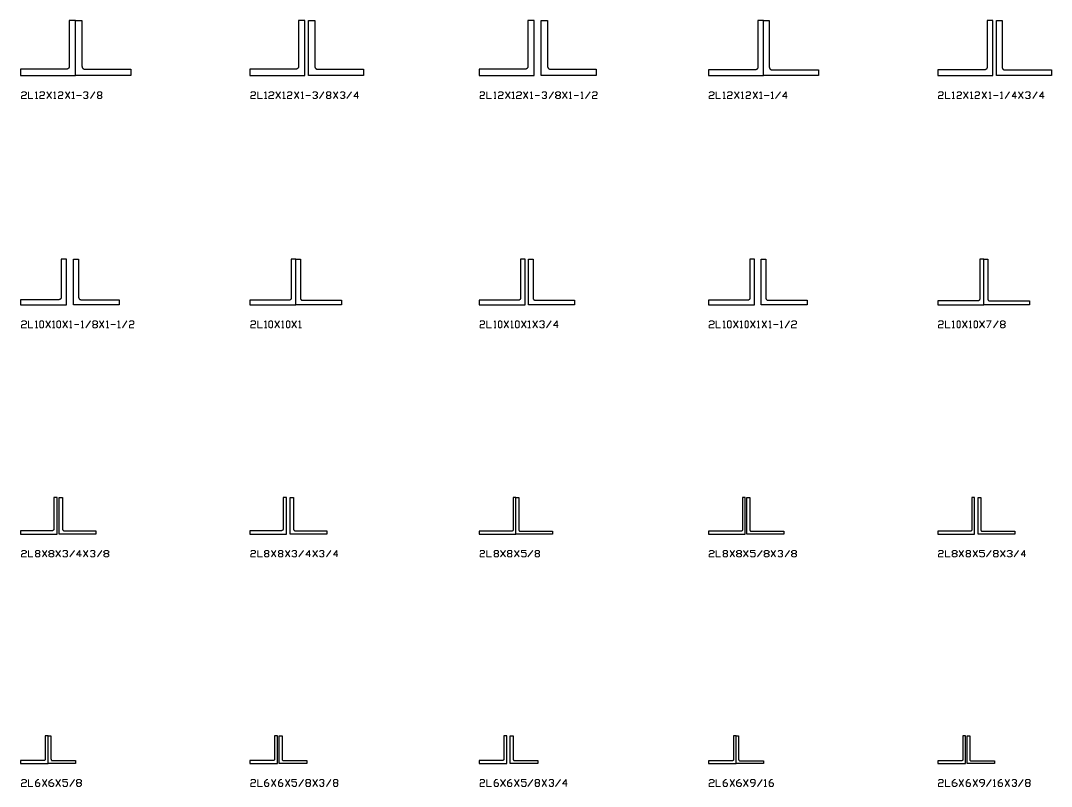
# Model space of a CAD drawing. Header units: inches. Extents: x 0 to 985, y -1555 to 12.
# Drawn here: x 0 to 224.8, y -155 to 12 of the extents above; entities that cross this region are included whole.
import ezdxf

# ---------------------------------------------------------------- set-up
doc = ezdxf.new("R2010")
doc.units = ezdxf.units.IN
doc.header["$MEASUREMENT"] = 0
doc.layers.add('AISC_STEEL', color=7, linetype='Continuous')

msp = doc.modelspace()

# ---------------------------------------------------------------- linework, layer by layer
at = {"color": 3, "lineweight": 0}
for points in [[(0.16, -3.76), (0.49, -3.54), (0.93, -3.54), (1.26, -3.76), (1.26, -3.97), (0.93, -4.3), (0.49, -4.3), (0.16, -4.52), (0.16, -4.96), (1.26, -4.96)], [(1.69, -3.54), (1.69, -4.96), (2.67, -4.96)], [(3.22, -3.76), (3.44, -3.54), (3.44, -4.96)], [(4.2, -3.76), (4.42, -3.54), (4.96, -3.54), (5.18, -3.76), (5.18, -3.97), (4.96, -4.3), (4.42, -4.3), (4.2, -4.52), (4.2, -4.96), (5.18, -4.96)], [(5.73, -4.96), (6.71, -3.54)], [(5.73, -3.54), (6.71, -4.96)], [(7.25, -3.76), (7.47, -3.54), (7.47, -4.96)], [(8.23, -3.76), (8.45, -3.54), (9, -3.54), (9.22, -3.76), (9.22, -3.97), (9, -4.3), (8.45, -4.3), (8.23, -4.52), (8.23, -4.96), (9.22, -4.96)], [(9.76, -4.96), (10.74, -3.54)], [(9.76, -3.54), (10.74, -4.96)], [(11.18, -3.76), (11.51, -3.54), (11.51, -4.96)], [(12.16, -4.3), (13.25, -4.3)], [(13.69, -3.76), (13.91, -3.54), (14.45, -3.54), (14.67, -3.76), (14.67, -3.97), (14.45, -4.3), (14.23, -4.3)], [(14.45, -4.3), (14.67, -4.52), (14.67, -4.74), (14.45, -4.96), (13.91, -4.96), (13.69, -4.74)], [(15.21, -4.96), (16.2, -3.54)], [(17.5, -4.3), (17.72, -4.52), (17.72, -4.74), (17.5, -4.96), (16.96, -4.96), (16.74, -4.74), (16.74, -4.52), (16.96, -4.3), (17.5, -4.3), (17.72, -3.97), (17.72, -3.76), (17.5, -3.54), (16.96, -3.54), (16.74, -3.76), (16.74, -3.97), (16.96, -4.3)], [(50.22, -3.76), (50.44, -3.54), (50.98, -3.54), (51.2, -3.76), (51.2, -3.97), (50.98, -4.3), (50.44, -4.3), (50.22, -4.52), (50.22, -4.96), (51.2, -4.96)], [(51.75, -3.54), (51.75, -4.96), (52.73, -4.96)], [(53.16, -3.76), (53.49, -3.54), (53.49, -4.96)], [(54.15, -3.76), (54.47, -3.54), (54.91, -3.54), (55.24, -3.76), (55.24, -3.97), (54.91, -4.3), (54.47, -4.3), (54.15, -4.52), (54.15, -4.96), (55.24, -4.96)], [(55.67, -4.96), (56.65, -3.54)], [(55.67, -3.54), (56.65, -4.96)], [(57.2, -3.76), (57.42, -3.54), (57.42, -4.96)], [(58.18, -3.76), (58.4, -3.54), (58.94, -3.54), (59.16, -3.76), (59.16, -3.97), (58.94, -4.3), (58.4, -4.3), (58.18, -4.52), (58.18, -4.96), (59.16, -4.96)], [(59.71, -4.96), (60.69, -3.54)], [(59.71, -3.54), (60.69, -4.96)], [(61.23, -3.76), (61.45, -3.54), (61.45, -4.96)], [(62.22, -4.3), (63.2, -4.3)], [(63.74, -3.76), (63.96, -3.54), (64.4, -3.54), (64.72, -3.76), (64.72, -3.97), (64.4, -4.3), (64.18, -4.3)], [(64.4, -4.3), (64.72, -4.52), (64.72, -4.74), (64.4, -4.96), (63.96, -4.96), (63.74, -4.74)], [(65.16, -4.96), (66.14, -3.54)], [(67.45, -4.3), (67.67, -4.52), (67.67, -4.74), (67.45, -4.96), (66.9, -4.96), (66.69, -4.74), (66.69, -4.52), (66.9, -4.3), (67.45, -4.3), (67.67, -3.97), (67.67, -3.76), (67.45, -3.54), (66.9, -3.54), (66.69, -3.76), (66.69, -3.97), (66.9, -4.3)], [(68.21, -4.96), (69.19, -3.54)], [(68.21, -3.54), (69.19, -4.96)], [(69.74, -3.76), (69.96, -3.54), (70.39, -3.54), (70.72, -3.76), (70.72, -3.97), (70.39, -4.3), (70.18, -4.3)], [(70.39, -4.3), (70.72, -4.52), (70.72, -4.74), (70.39, -4.96), (69.96, -4.96), (69.74, -4.74)], [(71.16, -4.96), (72.14, -3.54)], [(73.67, -4.52), (72.68, -4.52), (73.45, -3.54), (73.45, -4.96)], [(100.17, -3.76), (100.38, -3.54), (100.93, -3.54), (101.15, -3.76), (101.15, -3.97), (100.93, -4.3), (100.38, -4.3), (100.17, -4.52), (100.17, -4.96), (101.15, -4.96)], [(101.69, -3.54), (101.69, -4.96), (102.67, -4.96)], [(103.22, -3.76), (103.44, -3.54), (103.44, -4.96)], [(104.2, -3.76), (104.42, -3.54), (104.96, -3.54), (105.18, -3.76), (105.18, -3.97), (104.96, -4.3), (104.42, -4.3), (104.2, -4.52), (104.2, -4.96), (105.18, -4.96)], [(105.73, -4.96), (106.71, -3.54)], [(105.73, -3.54), (106.71, -4.96)], [(107.14, -3.76), (107.47, -3.54), (107.47, -4.96)], [(108.13, -3.76), (108.45, -3.54), (108.89, -3.54), (109.22, -3.76), (109.22, -3.97), (108.89, -4.3), (108.45, -4.3), (108.13, -4.52), (108.13, -4.96), (109.22, -4.96)], [(109.65, -4.96), (110.63, -3.54)], [(109.65, -3.54), (110.63, -4.96)], [(111.18, -3.76), (111.4, -3.54), (111.4, -4.96)], [(112.16, -4.3), (113.14, -4.3)], [(113.69, -3.76), (113.91, -3.54), (114.45, -3.54), (114.67, -3.76), (114.67, -3.97), (114.45, -4.3), (114.12, -4.3)], [(114.45, -4.3), (114.67, -4.52), (114.67, -4.74), (114.45, -4.96), (113.91, -4.96), (113.69, -4.74)], [(115.21, -4.96), (116.2, -3.54)], [(117.4, -4.3), (117.72, -4.52), (117.72, -4.74), (117.4, -4.96), (116.96, -4.96), (116.63, -4.74), (116.63, -4.52), (116.96, -4.3), (117.4, -4.3), (117.72, -3.97), (117.72, -3.76), (117.4, -3.54), (116.96, -3.54), (116.63, -3.76), (116.63, -3.97), (116.96, -4.3)], [(118.16, -4.96), (119.14, -3.54)], [(118.16, -3.54), (119.14, -4.96)], [(119.69, -3.76), (119.9, -3.54), (119.9, -4.96)], [(120.67, -4.3), (121.65, -4.3)], [(122.19, -3.76), (122.41, -3.54), (122.41, -4.96)], [(123.17, -4.96), (124.16, -3.54)], [(124.7, -3.76), (124.92, -3.54), (125.46, -3.54), (125.68, -3.76), (125.68, -3.97), (125.46, -4.3), (124.92, -4.3), (124.7, -4.52), (124.7, -4.96), (125.68, -4.96)], [(150.11, -3.76), (150.44, -3.54), (150.87, -3.54), (151.2, -3.76), (151.2, -3.97), (150.87, -4.3), (150.44, -4.3), (150.11, -4.52), (150.11, -4.96), (151.2, -4.96)], [(151.64, -3.54), (151.64, -4.96), (152.62, -4.96)], [(153.16, -3.76), (153.38, -3.54), (153.38, -4.96)], [(154.15, -3.76), (154.36, -3.54), (154.91, -3.54), (155.13, -3.76), (155.13, -3.97), (154.91, -4.3), (154.36, -4.3), (154.15, -4.52), (154.15, -4.96), (155.13, -4.96)], [(155.67, -4.96), (156.65, -3.54)], [(155.67, -3.54), (156.65, -4.96)], [(157.2, -3.76), (157.42, -3.54), (157.42, -4.96)], [(158.18, -3.76), (158.4, -3.54), (158.94, -3.54), (159.16, -3.76), (159.16, -3.97), (158.94, -4.3), (158.4, -4.3), (158.18, -4.52), (158.18, -4.96), (159.16, -4.96)], [(159.71, -4.96), (160.69, -3.54)], [(159.71, -3.54), (160.69, -4.96)], [(161.12, -3.76), (161.45, -3.54), (161.45, -4.96)], [(162.11, -4.3), (163.2, -4.3)], [(163.63, -3.76), (163.96, -3.54), (163.96, -4.96)], [(164.61, -4.96), (165.7, -3.54)], [(167.12, -4.52), (166.14, -4.52), (166.9, -3.54), (166.9, -4.96)], [(200.17, -3.76), (200.38, -3.54), (200.93, -3.54), (201.15, -3.76), (201.15, -3.97), (200.93, -4.3), (200.38, -4.3), (200.17, -4.52), (200.17, -4.96), (201.15, -4.96)], [(201.69, -3.54), (201.69, -4.96), (202.67, -4.96)], [(203.11, -3.76), (203.44, -3.54), (203.44, -4.96)], [(204.2, -3.76), (204.42, -3.54), (204.85, -3.54), (205.18, -3.76), (205.18, -3.97), (204.85, -4.3), (204.42, -4.3), (204.2, -4.52), (204.2, -4.96), (205.18, -4.96)], [(205.62, -4.96), (206.6, -3.54)], [(205.62, -3.54), (206.6, -4.96)], [(207.14, -3.76), (207.36, -3.54), (207.36, -4.96)], [(208.13, -3.76), (208.34, -3.54), (208.89, -3.54), (209.11, -3.76), (209.11, -3.97), (208.89, -4.3), (208.34, -4.3), (208.13, -4.52), (208.13, -4.96), (209.11, -4.96)], [(209.65, -4.96), (210.63, -3.54)], [(209.65, -3.54), (210.63, -4.96)], [(211.18, -3.76), (211.4, -3.54), (211.4, -4.96)], [(212.16, -4.3), (213.14, -4.3)], [(213.69, -3.76), (213.91, -3.54), (213.91, -4.96)], [(214.67, -4.96), (215.65, -3.54)], [(217.18, -4.52), (216.2, -4.52), (216.85, -3.54), (216.85, -4.96)], [(217.61, -4.96), (218.59, -3.54)], [(217.61, -3.54), (218.59, -4.96)], [(219.14, -3.76), (219.36, -3.54), (219.9, -3.54), (220.12, -3.76), (220.12, -3.97), (219.9, -4.3), (219.69, -4.3)], [(219.9, -4.3), (220.12, -4.52), (220.12, -4.74), (219.9, -4.96), (219.36, -4.96), (219.14, -4.74)], [(220.67, -4.96), (221.65, -3.54)], [(223.17, -4.52), (222.19, -4.52), (222.85, -3.54), (222.85, -4.96)], [(3.22, -4.96), (3.76, -4.96)], [(7.25, -4.96), (7.69, -4.96)], [(11.18, -4.96), (11.72, -4.96)], [(53.16, -4.96), (53.71, -4.96)], [(57.2, -4.96), (57.74, -4.96)], [(61.23, -4.96), (61.67, -4.96)], [(103.22, -4.96), (103.65, -4.96)], [(107.14, -4.96), (107.69, -4.96)], [(111.18, -4.96), (111.72, -4.96)], [(119.69, -4.96), (120.12, -4.96)], [(122.19, -4.96), (122.63, -4.96)], [(153.16, -4.96), (153.71, -4.96)], [(157.2, -4.96), (157.64, -4.96)], [(161.12, -4.96), (161.67, -4.96)], [(163.63, -4.96), (164.18, -4.96)], [(203.11, -4.96), (203.65, -4.96)], [(207.14, -4.96), (207.69, -4.96)], [(211.18, -4.96), (211.62, -4.96)], [(213.69, -4.96), (214.12, -4.96)], [(0.16, -53.7), (0.49, -53.48), (0.93, -53.48), (1.26, -53.7), (1.26, -54.03), (0.93, -54.25), (0.49, -54.25), (0.16, -54.47), (0.16, -55.01), (1.26, -55.01)], [(1.69, -53.48), (1.69, -55.01), (2.67, -55.01)], [(3.22, -53.7), (3.44, -53.48), (3.44, -55.01)], [(5.51, -55.01), (6.49, -53.48)], [(5.51, -53.48), (6.49, -55.01)], [(6.93, -53.7), (7.25, -53.48), (7.25, -55.01)], [(9.22, -55.01), (10.2, -53.48)], [(9.22, -53.48), (10.2, -55.01)], [(10.74, -53.7), (10.96, -53.48), (10.96, -55.01)], [(13.25, -53.7), (13.47, -53.48), (13.47, -55.01)], [(14.23, -55.01), (15.21, -53.48)], [(16.41, -54.25), (16.74, -54.47), (16.74, -54.79), (16.41, -55.01), (15.98, -55.01), (15.76, -54.79), (15.76, -54.47), (15.98, -54.25), (16.41, -54.25), (16.74, -54.03), (16.74, -53.7), (16.41, -53.48), (15.98, -53.48), (15.76, -53.7), (15.76, -54.03), (15.98, -54.25)], [(17.18, -55.01), (18.16, -53.48)], [(17.18, -53.48), (18.16, -55.01)], [(18.7, -53.7), (18.92, -53.48), (18.92, -55.01)], [(21.21, -53.7), (21.43, -53.48), (21.43, -55.01)], [(22.19, -55.01), (23.17, -53.48)], [(23.72, -53.7), (23.94, -53.48), (24.48, -53.48), (24.7, -53.7), (24.7, -54.03), (24.48, -54.25), (23.94, -54.25), (23.72, -54.47), (23.72, -55.01), (24.7, -55.01)], [(50.22, -53.7), (50.44, -53.48), (50.98, -53.48), (51.2, -53.7), (51.2, -54.03), (50.98, -54.25), (50.44, -54.25), (50.22, -54.47), (50.22, -55.01), (51.2, -55.01)], [(51.75, -53.48), (51.75, -55.01), (52.73, -55.01)], [(53.16, -53.7), (53.49, -53.48), (53.49, -55.01)], [(55.45, -55.01), (56.44, -53.48)], [(55.45, -53.48), (56.44, -55.01)], [(56.98, -53.7), (57.2, -53.48), (57.2, -55.01)], [(59.16, -55.01), (60.14, -53.48)], [(59.16, -53.48), (60.14, -55.01)], [(60.69, -53.7), (60.91, -53.48), (60.91, -55.01)], [(100.17, -53.7), (100.38, -53.48), (100.93, -53.48), (101.15, -53.7), (101.15, -54.03), (100.93, -54.25), (100.38, -54.25), (100.17, -54.47), (100.17, -55.01), (101.15, -55.01)], [(101.69, -53.48), (101.69, -55.01), (102.67, -55.01)], [(103.22, -53.7), (103.44, -53.48), (103.44, -55.01)], [(105.4, -55.01), (106.38, -53.48)], [(105.4, -53.48), (106.38, -55.01)], [(106.93, -53.7), (107.14, -53.48), (107.14, -55.01)], [(109.22, -55.01), (110.2, -53.48)], [(109.22, -53.48), (110.2, -55.01)], [(110.63, -53.7), (110.96, -53.48), (110.96, -55.01)], [(111.72, -55.01), (112.71, -53.48)], [(111.72, -53.48), (112.71, -55.01)], [(113.14, -53.7), (113.47, -53.48), (113.91, -53.48), (114.12, -53.7), (114.12, -54.03), (113.91, -54.25), (113.69, -54.25)], [(114.67, -55.01), (115.65, -53.48)], [(117.18, -54.47), (116.2, -54.47), (116.96, -53.48), (116.96, -55.01)], [(150.11, -53.7), (150.44, -53.48), (150.87, -53.48), (151.2, -53.7), (151.2, -54.03), (150.87, -54.25), (150.44, -54.25), (150.11, -54.47), (150.11, -55.01), (151.2, -55.01)], [(151.64, -53.48), (151.64, -55.01), (152.62, -55.01)], [(153.16, -53.7), (153.38, -53.48), (153.38, -55.01)], [(155.45, -55.01), (156.44, -53.48)], [(155.45, -53.48), (156.44, -55.01)], [(156.87, -53.7), (157.2, -53.48), (157.2, -55.01)], [(159.16, -55.01), (160.14, -53.48)], [(159.16, -53.48), (160.14, -55.01)], [(160.69, -53.7), (160.91, -53.48), (160.91, -55.01)], [(161.67, -55.01), (162.65, -53.48)], [(161.67, -53.48), (162.65, -55.01)], [(163.2, -53.7), (163.41, -53.48), (163.41, -55.01)], [(165.7, -53.7), (165.92, -53.48), (165.92, -55.01)], [(166.69, -55.01), (167.67, -53.48)], [(168.1, -53.7), (168.43, -53.48), (168.87, -53.48), (169.19, -53.7), (169.19, -54.03), (168.87, -54.25), (168.43, -54.25), (168.1, -54.47), (168.1, -55.01), (169.19, -55.01)], [(200.17, -53.7), (200.38, -53.48), (200.93, -53.48), (201.15, -53.7), (201.15, -54.03), (200.93, -54.25), (200.38, -54.25), (200.17, -54.47), (200.17, -55.01), (201.15, -55.01)], [(201.69, -53.48), (201.69, -55.01), (202.67, -55.01)], [(203.11, -53.7), (203.44, -53.48), (203.44, -55.01)], [(205.4, -55.01), (206.38, -53.48)], [(205.4, -53.48), (206.38, -55.01)], [(206.93, -53.7), (207.14, -53.48), (207.14, -55.01)], [(209.11, -55.01), (210.2, -53.48)], [(209.11, -53.48), (210.2, -55.01)], [(210.63, -53.48), (211.62, -53.48), (210.85, -55.01)], [(212.16, -55.01), (213.14, -53.48)], [(214.34, -54.25), (214.67, -54.47), (214.67, -54.79), (214.34, -55.01), (213.91, -55.01), (213.69, -54.79), (213.69, -54.47), (213.91, -54.25), (214.34, -54.25), (214.67, -54.03), (214.67, -53.7), (214.34, -53.48), (213.91, -53.48), (213.69, -53.7), (213.69, -54.03), (213.91, -54.25)], [(3.22, -55.01), (3.76, -55.01)], [(6.93, -55.01), (7.47, -55.01)], [(10.74, -55.01), (11.18, -55.01)], [(11.72, -54.25), (12.71, -54.25)], [(13.25, -55.01), (13.69, -55.01)], [(18.7, -55.01), (19.25, -55.01)], [(19.69, -54.25), (20.67, -54.25)], [(21.21, -55.01), (21.76, -55.01)], [(53.16, -55.01), (53.71, -55.01)], [(56.98, -55.01), (57.42, -55.01)], [(60.69, -55.01), (61.23, -55.01)], [(103.22, -55.01), (103.65, -55.01)], [(106.93, -55.01), (107.47, -55.01)], [(110.63, -55.01), (111.18, -55.01)], [(113.91, -54.25), (114.12, -54.47), (114.12, -54.79), (113.91, -55.01), (113.47, -55.01), (113.14, -54.79)], [(153.16, -55.01), (153.71, -55.01)], [(156.87, -55.01), (157.42, -55.01)], [(160.69, -55.01), (161.12, -55.01)], [(163.2, -55.01), (163.63, -55.01)], [(164.18, -54.25), (165.16, -54.25)], [(165.7, -55.01), (166.14, -55.01)], [(203.11, -55.01), (203.65, -55.01)], [(206.93, -55.01), (207.36, -55.01)], [(0.16, -103.76), (0.49, -103.54), (0.93, -103.54), (1.26, -103.76), (1.26, -103.97), (0.93, -104.19), (0.49, -104.19), (0.16, -104.52), (0.16, -104.96), (1.26, -104.96)], [(1.69, -103.54), (1.69, -104.96), (2.67, -104.96)], [(3.98, -104.19), (4.2, -104.52), (4.2, -104.74), (3.98, -104.96), (3.44, -104.96), (3.22, -104.74), (3.22, -104.52), (3.44, -104.19), (3.98, -104.19), (4.2, -103.97), (4.2, -103.76), (3.98, -103.54), (3.44, -103.54), (3.22, -103.76), (3.22, -103.97), (3.44, -104.19)], [(4.75, -104.96), (5.73, -103.54)], [(4.75, -103.54), (5.73, -104.96)], [(6.93, -104.19), (7.25, -104.52), (7.25, -104.74), (6.93, -104.96), (6.49, -104.96), (6.16, -104.74), (6.16, -104.52), (6.49, -104.19), (6.93, -104.19), (7.25, -103.97), (7.25, -103.76), (6.93, -103.54), (6.49, -103.54), (6.16, -103.76), (6.16, -103.97), (6.49, -104.19)], [(7.69, -104.96), (8.67, -103.54)], [(7.69, -103.54), (8.67, -104.96)], [(9.22, -103.76), (9.43, -103.54), (9.98, -103.54), (10.2, -103.76), (10.2, -103.97), (9.98, -104.19), (9.76, -104.19)], [(9.98, -104.19), (10.2, -104.52), (10.2, -104.74), (9.98, -104.96), (9.43, -104.96), (9.22, -104.74)], [(10.74, -104.96), (11.72, -103.54)], [(13.25, -104.52), (12.16, -104.52), (12.92, -103.54), (12.92, -104.96)], [(13.69, -104.96), (14.67, -103.54)], [(13.69, -103.54), (14.67, -104.96)], [(15.21, -103.76), (15.43, -103.54), (15.98, -103.54), (16.2, -103.76), (16.2, -103.97), (15.98, -104.19), (15.76, -104.19)], [(15.98, -104.19), (16.2, -104.52), (16.2, -104.74), (15.98, -104.96), (15.43, -104.96), (15.21, -104.74)], [(16.74, -104.96), (17.72, -103.54)], [(18.92, -104.19), (19.25, -104.52), (19.25, -104.74), (18.92, -104.96), (18.49, -104.96), (18.16, -104.74), (18.16, -104.52), (18.49, -104.19), (18.92, -104.19), (19.25, -103.97), (19.25, -103.76), (18.92, -103.54), (18.49, -103.54), (18.16, -103.76), (18.16, -103.97), (18.49, -104.19)], [(50.22, -103.76), (50.44, -103.54), (50.98, -103.54), (51.2, -103.76), (51.2, -103.97), (50.98, -104.19), (50.44, -104.19), (50.22, -104.52), (50.22, -104.96), (51.2, -104.96)], [(51.75, -103.54), (51.75, -104.96), (52.73, -104.96)], [(53.93, -104.19), (54.15, -104.52), (54.15, -104.74), (53.93, -104.96), (53.49, -104.96), (53.16, -104.74), (53.16, -104.52), (53.49, -104.19), (53.93, -104.19), (54.15, -103.97), (54.15, -103.76), (53.93, -103.54), (53.49, -103.54), (53.16, -103.76), (53.16, -103.97), (53.49, -104.19)], [(54.69, -104.96), (55.67, -103.54)], [(54.69, -103.54), (55.67, -104.96)], [(56.98, -104.19), (57.2, -104.52), (57.2, -104.74), (56.98, -104.96), (56.44, -104.96), (56.22, -104.74), (56.22, -104.52), (56.44, -104.19), (56.98, -104.19), (57.2, -103.97), (57.2, -103.76), (56.98, -103.54), (56.44, -103.54), (56.22, -103.76), (56.22, -103.97), (56.44, -104.19)], [(57.74, -104.96), (58.73, -103.54)], [(57.74, -103.54), (58.73, -104.96)], [(59.16, -103.76), (59.49, -103.54), (59.93, -103.54), (60.14, -103.76), (60.14, -103.97), (59.93, -104.19), (59.71, -104.19)], [(59.93, -104.19), (60.14, -104.52), (60.14, -104.74), (59.93, -104.96), (59.49, -104.96), (59.16, -104.74)], [(60.69, -104.96), (61.67, -103.54)], [(63.2, -104.52), (62.22, -104.52), (62.98, -103.54), (62.98, -104.96)], [(63.74, -104.96), (64.72, -103.54)], [(63.74, -103.54), (64.72, -104.96)], [(65.16, -103.76), (65.49, -103.54), (65.92, -103.54), (66.14, -103.76), (66.14, -103.97), (65.92, -104.19), (65.7, -104.19)], [(65.92, -104.19), (66.14, -104.52), (66.14, -104.74), (65.92, -104.96), (65.49, -104.96), (65.16, -104.74)], [(66.69, -104.96), (67.67, -103.54)], [(69.19, -104.52), (68.21, -104.52), (68.98, -103.54), (68.98, -104.96)], [(100.17, -103.76), (100.38, -103.54), (100.93, -103.54), (101.15, -103.76), (101.15, -103.97), (100.93, -104.19), (100.38, -104.19), (100.17, -104.52), (100.17, -104.96), (101.15, -104.96)], [(101.69, -103.54), (101.69, -104.96), (102.67, -104.96)], [(103.98, -104.19), (104.2, -104.52), (104.2, -104.74), (103.98, -104.96), (103.44, -104.96), (103.22, -104.74), (103.22, -104.52), (103.44, -104.19), (103.98, -104.19), (104.2, -103.97), (104.2, -103.76), (103.98, -103.54), (103.44, -103.54), (103.22, -103.76), (103.22, -103.97), (103.44, -104.19)], [(104.64, -104.96), (105.73, -103.54)], [(104.64, -103.54), (105.73, -104.96)], [(106.93, -104.19), (107.14, -104.52), (107.14, -104.74), (106.93, -104.96), (106.38, -104.96), (106.16, -104.74), (106.16, -104.52), (106.38, -104.19), (106.93, -104.19), (107.14, -103.97), (107.14, -103.76), (106.93, -103.54), (106.38, -103.54), (106.16, -103.76), (106.16, -103.97), (106.38, -104.19)], [(107.69, -104.96), (108.67, -103.54)], [(107.69, -103.54), (108.67, -104.96)], [(109.22, -104.74), (109.43, -104.96), (109.98, -104.96), (110.2, -104.74), (110.2, -104.19), (109.98, -103.97), (109.22, -103.97), (109.22, -103.54), (110.2, -103.54)], [(110.63, -104.96), (111.72, -103.54)], [(112.92, -104.19), (113.14, -104.52), (113.14, -104.74), (112.92, -104.96), (112.38, -104.96), (112.16, -104.74), (112.16, -104.52), (112.38, -104.19), (112.92, -104.19), (113.14, -103.97), (113.14, -103.76), (112.92, -103.54), (112.38, -103.54), (112.16, -103.76), (112.16, -103.97), (112.38, -104.19)], [(150.11, -103.76), (150.44, -103.54), (150.87, -103.54), (151.2, -103.76), (151.2, -103.97), (150.87, -104.19), (150.44, -104.19), (150.11, -104.52), (150.11, -104.96), (151.2, -104.96)], [(151.64, -103.54), (151.64, -104.96), (152.62, -104.96)], [(153.93, -104.19), (154.15, -104.52), (154.15, -104.74), (153.93, -104.96), (153.38, -104.96), (153.16, -104.74), (153.16, -104.52), (153.38, -104.19), (153.93, -104.19), (154.15, -103.97), (154.15, -103.76), (153.93, -103.54), (153.38, -103.54), (153.16, -103.76), (153.16, -103.97), (153.38, -104.19)], [(154.69, -104.96), (155.67, -103.54)], [(154.69, -103.54), (155.67, -104.96)], [(156.87, -104.19), (157.2, -104.52), (157.2, -104.74), (156.87, -104.96), (156.44, -104.96), (156.11, -104.74), (156.11, -104.52), (156.44, -104.19), (156.87, -104.19), (157.2, -103.97), (157.2, -103.76), (156.87, -103.54), (156.44, -103.54), (156.11, -103.76), (156.11, -103.97), (156.44, -104.19)], [(157.64, -104.96), (158.62, -103.54)], [(157.64, -103.54), (158.62, -104.96)], [(159.16, -104.74), (159.38, -104.96), (159.93, -104.96), (160.14, -104.74), (160.14, -104.19), (159.93, -103.97), (159.16, -103.97), (159.16, -103.54), (160.14, -103.54)], [(160.69, -104.96), (161.67, -103.54)], [(162.87, -104.19), (163.2, -104.52), (163.2, -104.74), (162.87, -104.96), (162.43, -104.96), (162.11, -104.74), (162.11, -104.52), (162.43, -104.19), (162.87, -104.19), (163.2, -103.97), (163.2, -103.76), (162.87, -103.54), (162.43, -103.54), (162.11, -103.76), (162.11, -103.97), (162.43, -104.19)], [(163.63, -104.96), (164.61, -103.54)], [(163.63, -103.54), (164.61, -104.96)], [(165.16, -103.76), (165.38, -103.54), (165.92, -103.54), (166.14, -103.76), (166.14, -103.97), (165.92, -104.19), (165.7, -104.19)], [(165.92, -104.19), (166.14, -104.52), (166.14, -104.74), (165.92, -104.96), (165.38, -104.96), (165.16, -104.74)], [(166.69, -104.96), (167.67, -103.54)], [(168.87, -104.19), (169.19, -104.52), (169.19, -104.74), (168.87, -104.96), (168.43, -104.96), (168.1, -104.74), (168.1, -104.52), (168.43, -104.19), (168.87, -104.19), (169.19, -103.97), (169.19, -103.76), (168.87, -103.54), (168.43, -103.54), (168.1, -103.76), (168.1, -103.97), (168.43, -104.19)], [(200.17, -103.76), (200.38, -103.54), (200.93, -103.54), (201.15, -103.76), (201.15, -103.97), (200.93, -104.19), (200.38, -104.19), (200.17, -104.52), (200.17, -104.96), (201.15, -104.96)], [(201.69, -103.54), (201.69, -104.96), (202.67, -104.96)], [(203.87, -104.19), (204.2, -104.52), (204.2, -104.74), (203.87, -104.96), (203.44, -104.96), (203.11, -104.74), (203.11, -104.52), (203.44, -104.19), (203.87, -104.19), (204.2, -103.97), (204.2, -103.76), (203.87, -103.54), (203.44, -103.54), (203.11, -103.76), (203.11, -103.97), (203.44, -104.19)], [(204.64, -104.96), (205.62, -103.54)], [(204.64, -103.54), (205.62, -104.96)], [(206.93, -104.19), (207.14, -104.52), (207.14, -104.74), (206.93, -104.96), (206.38, -104.96), (206.16, -104.74), (206.16, -104.52), (206.38, -104.19), (206.93, -104.19), (207.14, -103.97), (207.14, -103.76), (206.93, -103.54), (206.38, -103.54), (206.16, -103.76), (206.16, -103.97), (206.38, -104.19)], [(207.69, -104.96), (208.67, -103.54)], [(207.69, -103.54), (208.67, -104.96)], [(209.11, -104.74), (209.43, -104.96), (209.87, -104.96), (210.2, -104.74), (210.2, -104.19), (209.87, -103.97), (209.11, -103.97), (209.11, -103.54), (210.2, -103.54)], [(210.63, -104.96), (211.62, -103.54)], [(212.92, -104.19), (213.14, -104.52), (213.14, -104.74), (212.92, -104.96), (212.38, -104.96), (212.16, -104.74), (212.16, -104.52), (212.38, -104.19), (212.92, -104.19), (213.14, -103.97), (213.14, -103.76), (212.92, -103.54), (212.38, -103.54), (212.16, -103.76), (212.16, -103.97), (212.38, -104.19)], [(213.69, -104.96), (214.67, -103.54)], [(213.69, -103.54), (214.67, -104.96)], [(215.11, -103.76), (215.43, -103.54), (215.87, -103.54), (216.2, -103.76), (216.2, -103.97), (215.87, -104.19), (215.65, -104.19)], [(215.87, -104.19), (216.2, -104.52), (216.2, -104.74), (215.87, -104.96), (215.43, -104.96), (215.11, -104.74)], [(216.63, -104.96), (217.61, -103.54)], [(219.14, -104.52), (218.16, -104.52), (218.92, -103.54), (218.92, -104.96)], [(0.16, -153.7), (0.49, -153.48), (0.93, -153.48), (1.26, -153.7), (1.26, -154.03), (0.93, -154.25), (0.49, -154.25), (0.16, -154.47), (0.16, -155.01), (1.26, -155.01)], [(1.69, -153.48), (1.69, -155.01), (2.67, -155.01)], [(3.22, -154.25), (3.98, -154.25), (4.2, -154.47), (4.2, -154.68), (3.98, -155.01), (3.44, -155.01), (3.22, -154.68), (3.22, -154.03), (3.76, -153.48), (3.98, -153.48)], [(4.75, -155.01), (5.73, -153.48)], [(4.75, -153.48), (5.73, -155.01)], [(6.16, -154.25), (6.93, -154.25), (7.25, -154.47), (7.25, -154.68), (6.93, -155.01), (6.49, -155.01), (6.16, -154.68), (6.16, -154.03), (6.71, -153.48), (6.93, -153.48)], [(7.69, -155.01), (8.67, -153.48)], [(7.69, -153.48), (8.67, -155.01)], [(9.22, -154.68), (9.43, -155.01), (9.98, -155.01), (10.2, -154.68), (10.2, -154.25), (9.98, -154.03), (9.22, -154.03), (9.22, -153.48), (10.2, -153.48)], [(10.74, -155.01), (11.72, -153.48)], [(12.92, -154.25), (13.25, -154.47), (13.25, -154.68), (12.92, -155.01), (12.49, -155.01), (12.16, -154.68), (12.16, -154.47), (12.49, -154.25), (12.92, -154.25), (13.25, -154.03), (13.25, -153.7), (12.92, -153.48), (12.49, -153.48), (12.16, -153.7), (12.16, -154.03), (12.49, -154.25)], [(50.22, -153.7), (50.44, -153.48), (50.98, -153.48), (51.2, -153.7), (51.2, -154.03), (50.98, -154.25), (50.44, -154.25), (50.22, -154.47), (50.22, -155.01), (51.2, -155.01)], [(51.75, -153.48), (51.75, -155.01), (52.73, -155.01)], [(53.16, -154.25), (53.93, -154.25), (54.15, -154.47), (54.15, -154.68), (53.93, -155.01), (53.49, -155.01), (53.16, -154.68), (53.16, -154.03), (53.71, -153.48), (53.93, -153.48)], [(54.69, -155.01), (55.67, -153.48)], [(54.69, -153.48), (55.67, -155.01)], [(56.22, -154.25), (56.98, -154.25), (57.2, -154.47), (57.2, -154.68), (56.98, -155.01), (56.44, -155.01), (56.22, -154.68), (56.22, -154.03), (56.65, -153.48), (56.98, -153.48)], [(57.74, -155.01), (58.73, -153.48)], [(57.74, -153.48), (58.73, -155.01)], [(59.16, -154.68), (59.49, -155.01), (59.93, -155.01), (60.14, -154.68), (60.14, -154.25), (59.93, -154.03), (59.16, -154.03), (59.16, -153.48), (60.14, -153.48)], [(60.69, -155.01), (61.67, -153.48)], [(62.98, -154.25), (63.2, -154.47), (63.2, -154.68), (62.98, -155.01), (62.43, -155.01), (62.22, -154.68), (62.22, -154.47), (62.43, -154.25), (62.98, -154.25), (63.2, -154.03), (63.2, -153.7), (62.98, -153.48), (62.43, -153.48), (62.22, -153.7), (62.22, -154.03), (62.43, -154.25)], [(63.74, -155.01), (64.72, -153.48)], [(63.74, -153.48), (64.72, -155.01)], [(65.16, -153.7), (65.49, -153.48), (65.92, -153.48), (66.14, -153.7), (66.14, -154.03), (65.92, -154.25), (65.7, -154.25)], [(65.92, -154.25), (66.14, -154.47), (66.14, -154.68), (65.92, -155.01), (65.49, -155.01), (65.16, -154.68)], [(66.69, -155.01), (67.67, -153.48)], [(68.98, -154.25), (69.19, -154.47), (69.19, -154.68), (68.98, -155.01), (68.43, -155.01), (68.21, -154.68), (68.21, -154.47), (68.43, -154.25), (68.98, -154.25), (69.19, -154.03), (69.19, -153.7), (68.98, -153.48), (68.43, -153.48), (68.21, -153.7), (68.21, -154.03), (68.43, -154.25)], [(100.17, -153.7), (100.38, -153.48), (100.93, -153.48), (101.15, -153.7), (101.15, -154.03), (100.93, -154.25), (100.38, -154.25), (100.17, -154.47), (100.17, -155.01), (101.15, -155.01)], [(101.69, -153.48), (101.69, -155.01), (102.67, -155.01)], [(103.22, -154.25), (103.98, -154.25), (104.2, -154.47), (104.2, -154.68), (103.98, -155.01), (103.44, -155.01), (103.22, -154.68), (103.22, -154.03), (103.65, -153.48), (103.98, -153.48)], [(104.64, -155.01), (105.73, -153.48)], [(104.64, -153.48), (105.73, -155.01)], [(106.16, -154.25), (106.93, -154.25), (107.14, -154.47), (107.14, -154.68), (106.93, -155.01), (106.38, -155.01), (106.16, -154.68), (106.16, -154.03), (106.71, -153.48), (106.93, -153.48)], [(107.69, -155.01), (108.67, -153.48)], [(107.69, -153.48), (108.67, -155.01)], [(109.22, -154.68), (109.43, -155.01), (109.98, -155.01), (110.2, -154.68), (110.2, -154.25), (109.98, -154.03), (109.22, -154.03), (109.22, -153.48), (110.2, -153.48)], [(110.63, -155.01), (111.72, -153.48)], [(112.92, -154.25), (113.14, -154.47), (113.14, -154.68), (112.92, -155.01), (112.38, -155.01), (112.16, -154.68), (112.16, -154.47), (112.38, -154.25), (112.92, -154.25), (113.14, -154.03), (113.14, -153.7), (112.92, -153.48), (112.38, -153.48), (112.16, -153.7), (112.16, -154.03), (112.38, -154.25)], [(113.69, -155.01), (114.67, -153.48)], [(113.69, -153.48), (114.67, -155.01)], [(115.21, -153.7), (115.43, -153.48), (115.98, -153.48), (116.2, -153.7), (116.2, -154.03), (115.98, -154.25), (115.65, -154.25)], [(115.98, -154.25), (116.2, -154.47), (116.2, -154.68), (115.98, -155.01), (115.43, -155.01), (115.21, -154.68)], [(116.63, -155.01), (117.72, -153.48)], [(119.14, -154.47), (118.16, -154.47), (118.92, -153.48), (118.92, -155.01)], [(150.11, -153.7), (150.44, -153.48), (150.87, -153.48), (151.2, -153.7), (151.2, -154.03), (150.87, -154.25), (150.44, -154.25), (150.11, -154.47), (150.11, -155.01), (151.2, -155.01)], [(151.64, -153.48), (151.64, -155.01), (152.62, -155.01)], [(153.16, -154.25), (153.93, -154.25), (154.15, -154.47), (154.15, -154.68), (153.93, -155.01), (153.38, -155.01), (153.16, -154.68), (153.16, -154.03), (153.71, -153.48), (153.93, -153.48)], [(154.69, -155.01), (155.67, -153.48)], [(154.69, -153.48), (155.67, -155.01)], [(156.11, -154.25), (156.87, -154.25), (157.2, -154.47), (157.2, -154.68), (156.87, -155.01), (156.44, -155.01), (156.11, -154.68), (156.11, -154.03), (156.65, -153.48), (156.87, -153.48)], [(157.64, -155.01), (158.62, -153.48)], [(157.64, -153.48), (158.62, -155.01)], [(159.38, -155.01), (159.71, -155.01), (160.14, -154.47), (160.14, -153.7), (159.93, -153.48), (159.38, -153.48), (159.16, -153.7), (159.16, -154.03), (159.38, -154.25), (160.14, -154.25)], [(160.69, -155.01), (161.67, -153.48)], [(162.11, -153.7), (162.43, -153.48), (162.43, -155.01)], [(162.11, -155.01), (162.65, -155.01)], [(163.2, -154.25), (163.96, -154.25), (164.18, -154.47), (164.18, -154.68), (163.96, -155.01), (163.41, -155.01), (163.2, -154.68), (163.2, -154.03), (163.63, -153.48), (163.96, -153.48)], [(200.17, -153.7), (200.38, -153.48), (200.93, -153.48), (201.15, -153.7), (201.15, -154.03), (200.93, -154.25), (200.38, -154.25), (200.17, -154.47), (200.17, -155.01), (201.15, -155.01)], [(201.69, -153.48), (201.69, -155.01), (202.67, -155.01)], [(203.11, -154.25), (203.87, -154.25), (204.2, -154.47), (204.2, -154.68), (203.87, -155.01), (203.44, -155.01), (203.11, -154.68), (203.11, -154.03), (203.65, -153.48), (203.87, -153.48)], [(204.64, -155.01), (205.62, -153.48)], [(204.64, -153.48), (205.62, -155.01)], [(206.16, -154.25), (206.93, -154.25), (207.14, -154.47), (207.14, -154.68), (206.93, -155.01), (206.38, -155.01), (206.16, -154.68), (206.16, -154.03), (206.6, -153.48), (206.93, -153.48)], [(207.69, -155.01), (208.67, -153.48)], [(207.69, -153.48), (208.67, -155.01)], [(209.43, -155.01), (209.65, -155.01), (210.2, -154.47), (210.2, -153.7), (209.87, -153.48), (209.43, -153.48), (209.11, -153.7), (209.11, -154.03), (209.43, -154.25), (210.2, -154.25)], [(210.63, -155.01), (211.62, -153.48)], [(212.16, -153.7), (212.38, -153.48), (212.38, -155.01)], [(212.16, -155.01), (212.6, -155.01)], [(213.14, -154.25), (213.91, -154.25), (214.12, -154.47), (214.12, -154.68), (213.91, -155.01), (213.36, -155.01), (213.14, -154.68), (213.14, -154.03), (213.69, -153.48), (213.91, -153.48)], [(214.67, -155.01), (215.65, -153.48)], [(214.67, -153.48), (215.65, -155.01)], [(216.2, -153.7), (216.41, -153.48), (216.85, -153.48), (217.18, -153.7), (217.18, -154.03), (216.85, -154.25), (216.63, -154.25)], [(216.85, -154.25), (217.18, -154.47), (217.18, -154.68), (216.85, -155.01), (216.41, -155.01), (216.2, -154.68)], [(217.61, -155.01), (218.59, -153.48)], [(219.9, -154.25), (220.12, -154.47), (220.12, -154.68), (219.9, -155.01), (219.36, -155.01), (219.14, -154.68), (219.14, -154.47), (219.36, -154.25), (219.9, -154.25), (220.12, -154.03), (220.12, -153.7), (219.9, -153.48), (219.36, -153.48), (219.14, -153.7), (219.14, -154.03), (219.36, -154.25)]]:
    msp.add_lwpolyline(points, dxfattribs=at)
for points in [[(4.42, -55.01), (4.2, -54.79), (4.2, -53.7), (4.42, -53.48), (4.75, -53.48), (4.96, -53.7), (4.96, -54.79), (4.75, -55.01), (4.42, -55.01)], [(8.23, -55.01), (7.91, -54.79), (7.91, -53.7), (8.23, -53.48), (8.45, -53.48), (8.67, -53.7), (8.67, -54.79), (8.45, -55.01), (8.23, -55.01)], [(54.47, -55.01), (54.15, -54.79), (54.15, -53.7), (54.47, -53.48), (54.69, -53.48), (54.91, -53.7), (54.91, -54.79), (54.69, -55.01), (54.47, -55.01)], [(58.18, -55.01), (57.96, -54.79), (57.96, -53.7), (58.18, -53.48), (58.4, -53.48), (58.73, -53.7), (58.73, -54.79), (58.4, -55.01), (58.18, -55.01)], [(104.42, -55.01), (104.2, -54.79), (104.2, -53.7), (104.42, -53.48), (104.64, -53.48), (104.96, -53.7), (104.96, -54.79), (104.64, -55.01), (104.42, -55.01)], [(108.13, -55.01), (107.91, -54.79), (107.91, -53.7), (108.13, -53.48), (108.45, -53.48), (108.67, -53.7), (108.67, -54.79), (108.45, -55.01), (108.13, -55.01)], [(154.36, -55.01), (154.15, -54.79), (154.15, -53.7), (154.36, -53.48), (154.69, -53.48), (154.91, -53.7), (154.91, -54.79), (154.69, -55.01), (154.36, -55.01)], [(158.18, -55.01), (157.96, -54.79), (157.96, -53.7), (158.18, -53.48), (158.4, -53.48), (158.62, -53.7), (158.62, -54.79), (158.4, -55.01), (158.18, -55.01)], [(204.42, -55.01), (204.2, -54.79), (204.2, -53.7), (204.42, -53.48), (204.64, -53.48), (204.85, -53.7), (204.85, -54.79), (204.64, -55.01), (204.42, -55.01)], [(208.13, -55.01), (207.91, -54.79), (207.91, -53.7), (208.13, -53.48), (208.34, -53.48), (208.67, -53.7), (208.67, -54.79), (208.34, -55.01), (208.13, -55.01)]]:
    msp.add_lwpolyline(points, close=True, dxfattribs=at)
at = {"layer": 'AISC_STEEL'}
for points in [[(0, 0), (12, 0), (12, 12), (10.62, 12), (10.62, 2.07), (10.62, 2.04), (10.62, 2.01), (10.61, 1.98), (10.61, 1.95), (10.6, 1.92), (10.6, 1.9), (10.59, 1.87), (10.58, 1.84), (10.57, 1.81), (10.56, 1.79), (10.55, 1.76), (10.53, 1.73), (10.52, 1.71), (10.5, 1.68), (10.48, 1.66), (10.47, 1.64), (10.45, 1.61), (10.43, 1.59), (10.41, 1.57), (10.39, 1.55), (10.36, 1.53), (10.34, 1.52), (10.32, 1.5), (10.29, 1.48), (10.27, 1.47), (10.24, 1.45), (10.21, 1.44), (10.19, 1.43), (10.16, 1.42), (10.13, 1.41), (10.1, 1.4), (10.08, 1.4), (10.05, 1.39), (10.02, 1.39), (9.99, 1.38), (9.96, 1.38), (9.93, 1.38), (0, 1.38)], [(24, 0), (12, 0), (12, 12), (13.38, 12), (13.38, 2.07), (13.38, 2.04), (13.38, 2.01), (13.39, 1.98), (13.39, 1.95), (13.4, 1.92), (13.4, 1.9), (13.41, 1.87), (13.42, 1.84), (13.43, 1.81), (13.44, 1.79), (13.45, 1.76), (13.47, 1.73), (13.48, 1.71), (13.5, 1.68), (13.52, 1.66), (13.53, 1.64), (13.55, 1.61), (13.57, 1.59), (13.59, 1.57), (13.61, 1.55), (13.64, 1.53), (13.66, 1.52), (13.68, 1.5), (13.71, 1.48), (13.73, 1.47), (13.76, 1.45), (13.79, 1.44), (13.81, 1.43), (13.84, 1.42), (13.87, 1.41), (13.9, 1.4), (13.92, 1.4), (13.95, 1.39), (13.98, 1.39), (14.01, 1.38), (14.04, 1.38), (14.07, 1.38), (24, 1.38)], [(50, 0), (62, 0), (62, 12), (60.62, 12), (60.62, 2.07), (60.62, 2.04), (60.62, 2.01), (60.61, 1.98), (60.61, 1.95), (60.6, 1.92), (60.6, 1.9), (60.59, 1.87), (60.58, 1.84), (60.57, 1.81), (60.56, 1.79), (60.55, 1.76), (60.53, 1.73), (60.52, 1.71), (60.5, 1.68), (60.48, 1.66), (60.47, 1.64), (60.45, 1.61), (60.43, 1.59), (60.41, 1.57), (60.39, 1.55), (60.36, 1.53), (60.34, 1.52), (60.32, 1.5), (60.29, 1.48), (60.27, 1.47), (60.24, 1.45), (60.21, 1.44), (60.19, 1.43), (60.16, 1.42), (60.13, 1.41), (60.1, 1.4), (60.08, 1.4), (60.05, 1.39), (60.02, 1.39), (59.99, 1.38), (59.96, 1.38), (59.93, 1.38), (50, 1.38)], [(74.75, 0), (62.75, 0), (62.75, 12), (64.13, 12), (64.13, 2.07), (64.13, 2.04), (64.13, 2.01), (64.14, 1.98), (64.14, 1.95), (64.15, 1.92), (64.15, 1.9), (64.16, 1.87), (64.17, 1.84), (64.18, 1.81), (64.19, 1.79), (64.2, 1.76), (64.22, 1.73), (64.23, 1.71), (64.25, 1.68), (64.27, 1.66), (64.28, 1.64), (64.3, 1.61), (64.32, 1.59), (64.34, 1.57), (64.36, 1.55), (64.39, 1.53), (64.41, 1.52), (64.43, 1.5), (64.46, 1.48), (64.48, 1.47), (64.51, 1.45), (64.54, 1.44), (64.56, 1.43), (64.59, 1.42), (64.62, 1.41), (64.65, 1.4), (64.67, 1.4), (64.7, 1.39), (64.73, 1.39), (64.76, 1.38), (64.79, 1.38), (64.82, 1.38), (74.75, 1.38)], [(100, 0), (112, 0), (112, 12), (110.62, 12), (110.62, 2.07), (110.62, 2.04), (110.62, 2.01), (110.61, 1.98), (110.61, 1.95), (110.6, 1.92), (110.6, 1.9), (110.59, 1.87), (110.58, 1.84), (110.57, 1.81), (110.56, 1.79), (110.55, 1.76), (110.53, 1.73), (110.52, 1.71), (110.5, 1.68), (110.48, 1.66), (110.47, 1.64), (110.45, 1.61), (110.43, 1.59), (110.41, 1.57), (110.39, 1.55), (110.36, 1.53), (110.34, 1.52), (110.32, 1.5), (110.29, 1.48), (110.27, 1.47), (110.24, 1.45), (110.21, 1.44), (110.19, 1.43), (110.16, 1.42), (110.13, 1.41), (110.1, 1.4), (110.08, 1.4), (110.05, 1.39), (110.02, 1.39), (109.99, 1.38), (109.96, 1.38), (109.93, 1.38), (100, 1.38)], [(125.5, 0), (113.5, 0), (113.5, 12), (114.88, 12), (114.88, 2.07), (114.88, 2.04), (114.88, 2.01), (114.89, 1.98), (114.89, 1.95), (114.9, 1.92), (114.9, 1.9), (114.91, 1.87), (114.92, 1.84), (114.93, 1.81), (114.94, 1.79), (114.95, 1.76), (114.97, 1.73), (114.98, 1.71), (115, 1.68), (115.02, 1.66), (115.03, 1.64), (115.05, 1.61), (115.07, 1.59), (115.09, 1.57), (115.11, 1.55), (115.14, 1.53), (115.16, 1.52), (115.18, 1.5), (115.21, 1.48), (115.23, 1.47), (115.26, 1.45), (115.29, 1.44), (115.31, 1.43), (115.34, 1.42), (115.37, 1.41), (115.4, 1.4), (115.42, 1.4), (115.45, 1.39), (115.48, 1.39), (115.51, 1.38), (115.54, 1.38), (115.57, 1.38), (125.5, 1.38)], [(150, 0), (162, 0), (162, 12), (160.75, 12), (160.75, 1.88), (160.75, 1.85), (160.75, 1.82), (160.74, 1.79), (160.74, 1.76), (160.73, 1.73), (160.72, 1.7), (160.72, 1.67), (160.71, 1.64), (160.69, 1.62), (160.68, 1.59), (160.67, 1.56), (160.65, 1.54), (160.63, 1.51), (160.62, 1.49), (160.6, 1.47), (160.58, 1.44), (160.56, 1.42), (160.53, 1.4), (160.51, 1.38), (160.49, 1.37), (160.46, 1.35), (160.44, 1.33), (160.41, 1.32), (160.38, 1.31), (160.36, 1.29), (160.33, 1.28), (160.3, 1.28), (160.27, 1.27), (160.24, 1.26), (160.21, 1.26), (160.18, 1.25), (160.15, 1.25), (160.12, 1.25), (150, 1.25)], [(174, 0), (162, 0), (162, 12), (163.25, 12), (163.25, 1.88), (163.25, 1.85), (163.25, 1.82), (163.26, 1.79), (163.26, 1.76), (163.27, 1.73), (163.28, 1.7), (163.28, 1.67), (163.29, 1.64), (163.31, 1.62), (163.32, 1.59), (163.33, 1.56), (163.35, 1.54), (163.37, 1.51), (163.38, 1.49), (163.4, 1.47), (163.42, 1.44), (163.44, 1.42), (163.47, 1.4), (163.49, 1.38), (163.51, 1.37), (163.54, 1.35), (163.56, 1.33), (163.59, 1.32), (163.62, 1.31), (163.64, 1.29), (163.67, 1.28), (163.7, 1.28), (163.73, 1.27), (163.76, 1.26), (163.79, 1.26), (163.82, 1.25), (163.85, 1.25), (163.88, 1.25), (174, 1.25)], [(200, 0), (212, 0), (212, 12), (210.75, 12), (210.75, 1.88), (210.75, 1.85), (210.75, 1.82), (210.74, 1.79), (210.74, 1.76), (210.73, 1.73), (210.72, 1.7), (210.72, 1.67), (210.71, 1.64), (210.69, 1.62), (210.68, 1.59), (210.67, 1.56), (210.65, 1.54), (210.63, 1.51), (210.62, 1.49), (210.6, 1.47), (210.58, 1.44), (210.56, 1.42), (210.53, 1.4), (210.51, 1.38), (210.49, 1.37), (210.46, 1.35), (210.44, 1.33), (210.41, 1.32), (210.38, 1.31), (210.36, 1.29), (210.33, 1.28), (210.3, 1.28), (210.27, 1.27), (210.24, 1.26), (210.21, 1.26), (210.18, 1.25), (210.15, 1.25), (210.12, 1.25), (200, 1.25)], [(224.75, 0), (212.75, 0), (212.75, 12), (214, 12), (214, 1.88), (214, 1.85), (214, 1.82), (214.01, 1.79), (214.01, 1.76), (214.02, 1.73), (214.03, 1.7), (214.03, 1.67), (214.04, 1.64), (214.06, 1.62), (214.07, 1.59), (214.08, 1.56), (214.1, 1.54), (214.12, 1.51), (214.13, 1.49), (214.15, 1.47), (214.17, 1.44), (214.19, 1.42), (214.22, 1.4), (214.24, 1.38), (214.26, 1.37), (214.29, 1.35), (214.31, 1.33), (214.34, 1.32), (214.37, 1.31), (214.39, 1.29), (214.42, 1.28), (214.45, 1.28), (214.48, 1.27), (214.51, 1.26), (214.54, 1.26), (214.57, 1.25), (214.6, 1.25), (214.62, 1.25), (224.75, 1.25)], [(0, -50), (10, -50), (10, -40), (8.87, -40), (8.87, -48.3), (8.87, -48.33), (8.87, -48.36), (8.86, -48.39), (8.86, -48.42), (8.85, -48.45), (8.84, -48.48), (8.83, -48.51), (8.82, -48.53), (8.81, -48.56), (8.79, -48.59), (8.78, -48.61), (8.76, -48.64), (8.74, -48.66), (8.72, -48.68), (8.7, -48.7), (8.68, -48.72), (8.66, -48.74), (8.64, -48.76), (8.61, -48.78), (8.59, -48.79), (8.56, -48.81), (8.53, -48.82), (8.51, -48.83), (8.48, -48.84), (8.45, -48.85), (8.42, -48.86), (8.39, -48.86), (8.36, -48.87), (8.33, -48.87), (8.3, -48.87), (0, -48.87)], [(21.5, -50), (11.5, -50), (11.5, -40), (12.63, -40), (12.63, -48.3), (12.63, -48.33), (12.63, -48.36), (12.64, -48.39), (12.64, -48.42), (12.65, -48.45), (12.66, -48.48), (12.67, -48.51), (12.68, -48.53), (12.69, -48.56), (12.71, -48.59), (12.72, -48.61), (12.74, -48.64), (12.76, -48.66), (12.78, -48.68), (12.8, -48.7), (12.82, -48.72), (12.84, -48.74), (12.86, -48.76), (12.89, -48.78), (12.91, -48.79), (12.94, -48.81), (12.97, -48.82), (12.99, -48.83), (13.02, -48.84), (13.05, -48.85), (13.08, -48.86), (13.11, -48.86), (13.14, -48.87), (13.17, -48.87), (13.2, -48.87), (21.5, -48.87)], [(50, -50), (60, -50), (60, -40), (59, -40), (59, -48.5), (59, -48.53), (59, -48.56), (58.99, -48.59), (58.99, -48.62), (58.98, -48.64), (58.97, -48.67), (58.96, -48.7), (58.95, -48.72), (58.93, -48.75), (58.92, -48.77), (58.9, -48.8), (58.88, -48.82), (58.86, -48.84), (58.84, -48.86), (58.82, -48.88), (58.8, -48.9), (58.77, -48.92), (58.75, -48.93), (58.72, -48.95), (58.7, -48.96), (58.67, -48.97), (58.64, -48.98), (58.62, -48.99), (58.59, -48.99), (58.56, -49), (58.53, -49), (58.5, -49), (50, -49)], [(70, -50), (60, -50), (60, -40), (61, -40), (61, -48.5), (61, -48.53), (61, -48.56), (61.01, -48.59), (61.01, -48.62), (61.02, -48.64), (61.03, -48.67), (61.04, -48.7), (61.05, -48.72), (61.07, -48.75), (61.08, -48.77), (61.1, -48.8), (61.12, -48.82), (61.14, -48.84), (61.16, -48.86), (61.18, -48.88), (61.2, -48.9), (61.23, -48.92), (61.25, -48.93), (61.28, -48.95), (61.3, -48.96), (61.33, -48.97), (61.36, -48.98), (61.38, -48.99), (61.41, -48.99), (61.44, -49), (61.47, -49), (61.5, -49), (70, -49)], [(100, -50), (110, -50), (110, -40), (109, -40), (109, -48.5), (109, -48.53), (109, -48.56), (108.99, -48.59), (108.99, -48.62), (108.98, -48.64), (108.97, -48.67), (108.96, -48.7), (108.95, -48.72), (108.93, -48.75), (108.92, -48.77), (108.9, -48.8), (108.88, -48.82), (108.86, -48.84), (108.84, -48.86), (108.82, -48.88), (108.8, -48.9), (108.77, -48.92), (108.75, -48.93), (108.72, -48.95), (108.7, -48.96), (108.67, -48.97), (108.64, -48.98), (108.62, -48.99), (108.59, -48.99), (108.56, -49), (108.53, -49), (108.5, -49), (100, -49)], [(120.75, -50), (110.75, -50), (110.75, -40), (111.75, -40), (111.75, -48.5), (111.75, -48.53), (111.75, -48.56), (111.76, -48.59), (111.76, -48.62), (111.77, -48.64), (111.78, -48.67), (111.79, -48.7), (111.8, -48.72), (111.82, -48.75), (111.83, -48.77), (111.85, -48.8), (111.87, -48.82), (111.89, -48.84), (111.91, -48.86), (111.93, -48.88), (111.95, -48.9), (111.98, -48.92), (112, -48.93), (112.03, -48.95), (112.05, -48.96), (112.08, -48.97), (112.11, -48.98), (112.13, -48.99), (112.16, -48.99), (112.19, -49), (112.22, -49), (112.25, -49), (120.75, -49)], [(150, -50), (160, -50), (160, -40), (159, -40), (159, -48.5), (159, -48.53), (159, -48.56), (158.99, -48.59), (158.99, -48.62), (158.98, -48.64), (158.97, -48.67), (158.96, -48.7), (158.95, -48.72), (158.93, -48.75), (158.92, -48.77), (158.9, -48.8), (158.88, -48.82), (158.86, -48.84), (158.84, -48.86), (158.82, -48.88), (158.8, -48.9), (158.77, -48.92), (158.75, -48.93), (158.72, -48.95), (158.7, -48.96), (158.67, -48.97), (158.64, -48.98), (158.62, -48.99), (158.59, -48.99), (158.56, -49), (158.53, -49), (158.5, -49), (150, -49)], [(171.5, -50), (161.5, -50), (161.5, -40), (162.5, -40), (162.5, -48.5), (162.5, -48.53), (162.5, -48.56), (162.51, -48.59), (162.51, -48.62), (162.52, -48.64), (162.53, -48.67), (162.54, -48.7), (162.55, -48.72), (162.57, -48.75), (162.58, -48.77), (162.6, -48.8), (162.62, -48.82), (162.64, -48.84), (162.66, -48.86), (162.68, -48.88), (162.7, -48.9), (162.73, -48.92), (162.75, -48.93), (162.78, -48.95), (162.8, -48.96), (162.83, -48.97), (162.86, -48.98), (162.88, -48.99), (162.91, -48.99), (162.94, -49), (162.97, -49), (163, -49), (171.5, -49)], [(200, -50), (210, -50), (210, -40), (209.12, -40), (209.12, -48.69), (209.12, -48.72), (209.12, -48.75), (209.12, -48.78), (209.11, -48.81), (209.1, -48.83), (209.09, -48.86), (209.08, -48.89), (209.06, -48.91), (209.04, -48.94), (209.03, -48.96), (209.01, -48.99), (208.99, -49.01), (208.96, -49.03), (208.94, -49.04), (208.91, -49.06), (208.89, -49.08), (208.86, -49.09), (208.83, -49.1), (208.81, -49.11), (208.78, -49.12), (208.75, -49.12), (208.72, -49.12), (208.69, -49.12), (200, -49.12)], [(220, -50), (210, -50), (210, -40), (210.88, -40), (210.88, -48.69), (210.88, -48.72), (210.88, -48.75), (210.88, -48.78), (210.89, -48.81), (210.9, -48.83), (210.91, -48.86), (210.92, -48.89), (210.94, -48.91), (210.96, -48.94), (210.97, -48.96), (210.99, -48.99), (211.01, -49.01), (211.04, -49.03), (211.06, -49.04), (211.09, -49.06), (211.11, -49.08), (211.14, -49.09), (211.17, -49.1), (211.19, -49.11), (211.22, -49.12), (211.25, -49.12), (211.28, -49.12), (211.31, -49.12), (220, -49.12)], [(0, -100), (8, -100), (8, -92), (7.25, -92), (7.25, -98.88), (7.25, -98.9), (7.25, -98.93), (7.24, -98.96), (7.23, -98.99), (7.22, -99.02), (7.21, -99.05), (7.19, -99.07), (7.18, -99.1), (7.16, -99.12), (7.14, -99.14), (7.12, -99.16), (7.1, -99.18), (7.07, -99.19), (7.05, -99.21), (7.02, -99.22), (6.99, -99.23), (6.96, -99.24), (6.93, -99.25), (6.9, -99.25), (6.88, -99.25), (0, -99.25)], [(16.38, -100), (8.38, -100), (8.38, -92), (9.12, -92), (9.12, -98.88), (9.13, -98.9), (9.13, -98.93), (9.14, -98.96), (9.14, -98.99), (9.15, -99.02), (9.17, -99.05), (9.18, -99.07), (9.2, -99.1), (9.21, -99.12), (9.23, -99.14), (9.26, -99.16), (9.28, -99.18), (9.3, -99.19), (9.33, -99.21), (9.36, -99.22), (9.38, -99.23), (9.41, -99.24), (9.44, -99.25), (9.47, -99.25), (9.5, -99.25), (16.38, -99.25)], [(50, -100), (58, -100), (58, -92), (57.25, -92), (57.25, -98.88), (57.25, -98.9), (57.25, -98.93), (57.24, -98.96), (57.23, -98.99), (57.22, -99.02), (57.21, -99.05), (57.19, -99.07), (57.18, -99.1), (57.16, -99.12), (57.14, -99.14), (57.12, -99.16), (57.1, -99.18), (57.07, -99.19), (57.05, -99.21), (57.02, -99.22), (56.99, -99.23), (56.96, -99.24), (56.93, -99.25), (56.9, -99.25), (56.88, -99.25), (50, -99.25)], [(66.75, -100), (58.75, -100), (58.75, -92), (59.5, -92), (59.5, -98.88), (59.5, -98.9), (59.5, -98.93), (59.51, -98.96), (59.52, -98.99), (59.53, -99.02), (59.54, -99.05), (59.56, -99.07), (59.57, -99.1), (59.59, -99.12), (59.61, -99.14), (59.63, -99.16), (59.65, -99.18), (59.68, -99.19), (59.7, -99.21), (59.73, -99.22), (59.76, -99.23), (59.79, -99.24), (59.82, -99.25), (59.85, -99.25), (59.88, -99.25), (66.75, -99.25)], [(100, -100), (108, -100), (108, -92), (107.38, -92), (107.38, -99.06), (107.37, -99.09), (107.37, -99.12), (107.36, -99.15), (107.35, -99.18), (107.34, -99.2), (107.33, -99.23), (107.31, -99.25), (107.29, -99.27), (107.27, -99.29), (107.25, -99.31), (107.23, -99.33), (107.2, -99.34), (107.18, -99.35), (107.15, -99.36), (107.12, -99.37), (107.09, -99.37), (107.06, -99.38), (100, -99.38)], [(116, -100), (108, -100), (108, -92), (108.62, -92), (108.62, -99.06), (108.63, -99.09), (108.63, -99.12), (108.64, -99.15), (108.65, -99.18), (108.66, -99.2), (108.67, -99.23), (108.69, -99.25), (108.71, -99.27), (108.73, -99.29), (108.75, -99.31), (108.77, -99.33), (108.8, -99.34), (108.82, -99.35), (108.85, -99.36), (108.88, -99.37), (108.91, -99.37), (108.94, -99.38), (116, -99.38)], [(150, -100), (158, -100), (158, -92), (157.38, -92), (157.38, -99.06), (157.37, -99.09), (157.37, -99.12), (157.36, -99.15), (157.35, -99.18), (157.34, -99.2), (157.33, -99.23), (157.31, -99.25), (157.29, -99.27), (157.27, -99.29), (157.25, -99.31), (157.23, -99.33), (157.2, -99.34), (157.18, -99.35), (157.15, -99.36), (157.12, -99.37), (157.09, -99.37), (157.06, -99.38), (150, -99.38)], [(166.38, -100), (158.38, -100), (158.38, -92), (159, -92), (159, -99.06), (159, -99.09), (159.01, -99.12), (159.01, -99.15), (159.02, -99.18), (159.03, -99.2), (159.05, -99.23), (159.06, -99.25), (159.08, -99.27), (159.1, -99.29), (159.12, -99.31), (159.15, -99.33), (159.17, -99.34), (159.2, -99.35), (159.23, -99.36), (159.26, -99.37), (159.28, -99.37), (159.31, -99.38), (166.38, -99.38)], [(200, -100), (208, -100), (208, -92), (207.38, -92), (207.38, -99.06), (207.37, -99.09), (207.37, -99.12), (207.36, -99.15), (207.35, -99.18), (207.34, -99.2), (207.33, -99.23), (207.31, -99.25), (207.29, -99.27), (207.27, -99.29), (207.25, -99.31), (207.23, -99.33), (207.2, -99.34), (207.18, -99.35), (207.15, -99.36), (207.12, -99.37), (207.09, -99.37), (207.06, -99.38), (200, -99.38)], [(216.75, -100), (208.75, -100), (208.75, -92), (209.38, -92), (209.38, -99.06), (209.38, -99.09), (209.38, -99.12), (209.39, -99.15), (209.4, -99.18), (209.41, -99.2), (209.42, -99.23), (209.44, -99.25), (209.46, -99.27), (209.48, -99.29), (209.5, -99.31), (209.52, -99.33), (209.55, -99.34), (209.57, -99.35), (209.6, -99.36), (209.63, -99.37), (209.66, -99.37), (209.69, -99.38), (216.75, -99.38)], [(0, -150), (6, -150), (6, -144), (5.38, -144), (5.38, -149.06), (5.37, -149.09), (5.37, -149.12), (5.36, -149.15), (5.35, -149.18), (5.34, -149.2), (5.33, -149.23), (5.31, -149.25), (5.29, -149.27), (5.27, -149.29), (5.25, -149.31), (5.23, -149.33), (5.2, -149.34), (5.18, -149.35), (5.15, -149.36), (5.12, -149.37), (5.09, -149.37), (5.06, -149.38), (0, -149.38)], [(12, -150), (6, -150), (6, -144), (6.62, -144), (6.62, -149.06), (6.63, -149.09), (6.63, -149.12), (6.64, -149.15), (6.65, -149.18), (6.66, -149.2), (6.67, -149.23), (6.69, -149.25), (6.71, -149.27), (6.73, -149.29), (6.75, -149.31), (6.77, -149.33), (6.8, -149.34), (6.82, -149.35), (6.85, -149.36), (6.88, -149.37), (6.91, -149.37), (6.94, -149.38), (12, -149.38)], [(50, -150), (56, -150), (56, -144), (55.38, -144), (55.38, -149.06), (55.37, -149.09), (55.37, -149.12), (55.36, -149.15), (55.35, -149.18), (55.34, -149.2), (55.33, -149.23), (55.31, -149.25), (55.29, -149.27), (55.27, -149.29), (55.25, -149.31), (55.23, -149.33), (55.2, -149.34), (55.18, -149.35), (55.15, -149.36), (55.12, -149.37), (55.09, -149.37), (55.06, -149.38), (50, -149.38)], [(62.38, -150), (56.38, -150), (56.38, -144), (57, -144), (57, -149.06), (57, -149.09), (57.01, -149.12), (57.01, -149.15), (57.02, -149.18), (57.03, -149.2), (57.05, -149.23), (57.06, -149.25), (57.08, -149.27), (57.1, -149.29), (57.12, -149.31), (57.15, -149.33), (57.17, -149.34), (57.2, -149.35), (57.23, -149.36), (57.26, -149.37), (57.28, -149.37), (57.31, -149.38), (62.38, -149.38)], [(100, -150), (106, -150), (106, -144), (105.38, -144), (105.38, -149.06), (105.37, -149.09), (105.37, -149.12), (105.36, -149.15), (105.35, -149.18), (105.34, -149.2), (105.33, -149.23), (105.31, -149.25), (105.29, -149.27), (105.27, -149.29), (105.25, -149.31), (105.23, -149.33), (105.2, -149.34), (105.18, -149.35), (105.15, -149.36), (105.12, -149.37), (105.09, -149.37), (105.06, -149.38), (100, -149.38)], [(112.75, -150), (106.75, -150), (106.75, -144), (107.38, -144), (107.38, -149.06), (107.38, -149.09), (107.38, -149.12), (107.39, -149.15), (107.4, -149.18), (107.41, -149.2), (107.42, -149.23), (107.44, -149.25), (107.46, -149.27), (107.48, -149.29), (107.5, -149.31), (107.52, -149.33), (107.55, -149.34), (107.57, -149.35), (107.6, -149.36), (107.63, -149.37), (107.66, -149.37), (107.69, -149.38), (112.75, -149.38)], [(150, -150), (156, -150), (156, -144), (155.44, -144), (155.44, -149.16), (155.44, -149.18), (155.43, -149.21), (155.42, -149.24), (155.41, -149.27), (155.4, -149.3), (155.38, -149.32), (155.36, -149.34), (155.34, -149.36), (155.32, -149.38), (155.3, -149.4), (155.27, -149.41), (155.24, -149.42), (155.21, -149.43), (155.18, -149.44), (155.16, -149.44), (150, -149.44)], [(162, -150), (156, -150), (156, -144), (156.56, -144), (156.56, -149.16), (156.56, -149.18), (156.57, -149.21), (156.58, -149.24), (156.59, -149.27), (156.6, -149.3), (156.62, -149.32), (156.64, -149.34), (156.66, -149.36), (156.68, -149.38), (156.7, -149.4), (156.73, -149.41), (156.76, -149.42), (156.79, -149.43), (156.82, -149.44), (156.84, -149.44), (162, -149.44)], [(200, -150), (206, -150), (206, -144), (205.44, -144), (205.44, -149.16), (205.44, -149.18), (205.43, -149.21), (205.42, -149.24), (205.41, -149.27), (205.4, -149.3), (205.38, -149.32), (205.36, -149.34), (205.34, -149.36), (205.32, -149.38), (205.3, -149.4), (205.27, -149.41), (205.24, -149.42), (205.21, -149.43), (205.18, -149.44), (205.16, -149.44), (200, -149.44)], [(212.38, -150), (206.38, -150), (206.38, -144), (206.94, -144), (206.94, -149.16), (206.94, -149.18), (206.94, -149.21), (206.95, -149.24), (206.96, -149.27), (206.98, -149.3), (206.99, -149.32), (207.01, -149.34), (207.03, -149.36), (207.05, -149.38), (207.08, -149.4), (207.11, -149.41), (207.13, -149.42), (207.16, -149.43), (207.19, -149.44), (207.22, -149.44), (212.38, -149.44)]]:
    msp.add_lwpolyline(points, close=True, dxfattribs=at)

doc.saveas('drawing.dxf')
